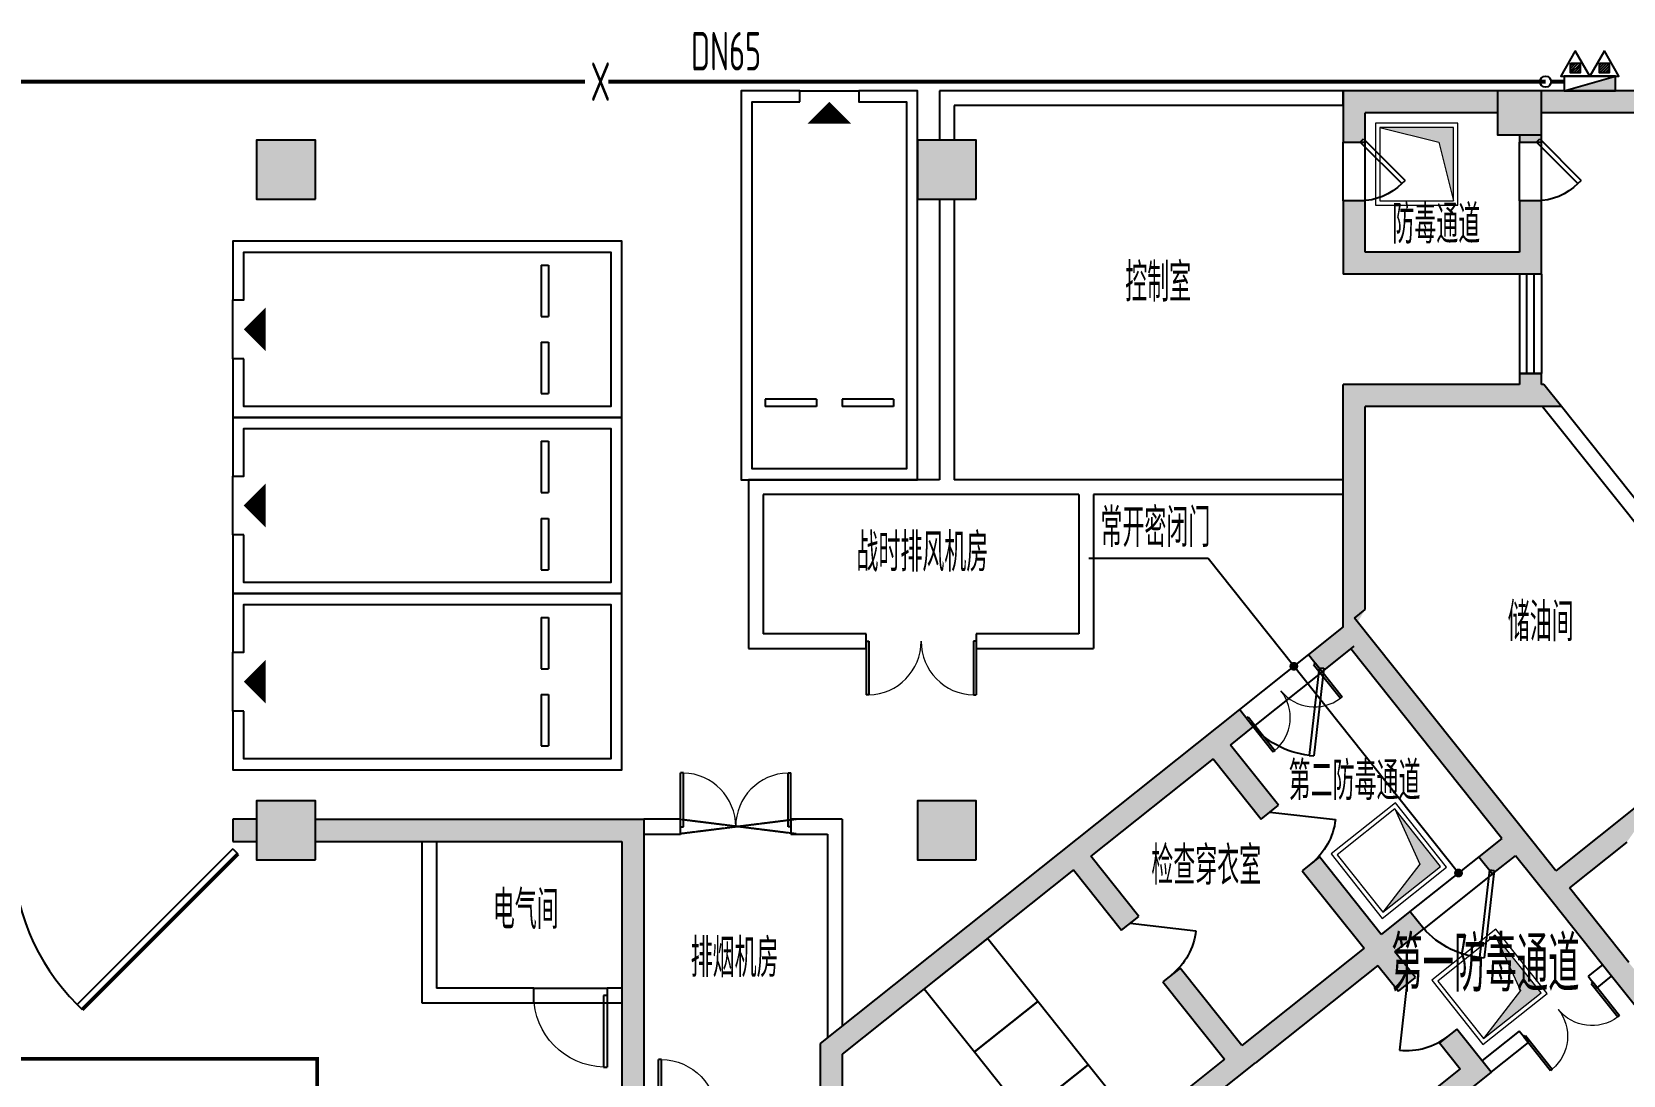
# Model space of a CAD drawing. Extents: x -2120532 to 1934524, y -1331911 to 424203.
# Drawn here: x 65279 to 86954, y -258846 to -244633 of the extents above; entities that cross this region are included whole.
import ezdxf

# ---------------------------------------------------------------- set-up
doc = ezdxf.new("R2010")
doc.units = 0
doc.header["$LTSCALE"] = 10
doc.linetypes.add('DASH', pattern=[0.35, 0.25, -0.1])
for name, color, linetype in [('00-停车位', 67, 'Continuous'), ('A-COLUMN', 8, 'Continuous'), ('A-ROOM_NAME', 23, 'Continuous'), ('A-WALL', 2, 'Continuous'), ('A-WINDOW', 8, 'Continuous'), ('DIM_LEAD', 3, 'Continuous'), ('DOOR_FIRE', 8, 'Continuous'), ('PUB_HATCH', 8, 'Continuous'), ('R_人防洗消集水坑', 32, 'Continuous'), ('W-EQUIP_消火栓', 7, 'Continuous'), ('W-EQUIP_灭火器', 7, 'Continuous'), ('W-PIPE-消防', 1, 'Continuous'), ('W-TEXT_消防', 7, 'Continuous'), ('W-VPIPE-消防', 1, 'Continuous'), ('WINDOW', 8, 'Continuous'), ('WINDOW_RF', 8, 'Continuous')]:
    doc.layers.add(name, color=color, linetype=linetype)
doc.styles.add('8B2_02', font='tssdeng.shx', dxfattribs={"width": 0.6, "bigfont": 'TSSDCHN.shx'})

# ---------------------------------------------------------------- blocks, each defined once
blk = doc.blocks.new('车位2400x5300')
at = {"layer": '00-停车位', "color": 251}
for p, q in [((-875, -1000), (-175, -1000)), ((-875, -1100), (-875, -1000)), ((-175, -1100), (-175, -1000)), ((175, -1000), (875, -1000)), ((175, -1100), (175, -1000)), ((875, -1100), (875, -1000)), ((-875, -1100), (-175, -1100)), ((175, -1100), (875, -1100)), ((400, -5300), (-400, -5300))]:
    blk.add_line(p, q, dxfattribs=at)
blk.add_lwpolyline([(400, -5150), (400, -5300), (1200, -5300), (1200, 0), (-1200, 0), (-1200, -5300), (-400, -5300), (-400, -5150), (-1050, -5150), (-1050, -150), (1050, -150), (1050, -5150), (400, -5150)], dxfattribs=at)
blk.add_lwpolyline([(0, -5150, 0, 600, 0), (0, -4850, 600, 600, 0)], format="xyseb", dxfattribs=at)
blk = doc.blocks.new('洗消坑')
at = {"layer": 'R_人防洗消集水坑', "lineweight": 15}
h = blk.add_hatch(color=8, dxfattribs=at)
h.dxf.hatch_style = 1
h.paths.add_polyline_path([(151650, -370975), (151850, -371775), (151850, -370775), (150850, -370775)])
h = blk.add_hatch(color=8, dxfattribs=at)
h.dxf.hatch_style = 1
h.paths.add_polyline_path([(151392, -380809), (150891, -381464), (151673, -380841), (151050, -380059)])
h = blk.add_hatch(color=8, dxfattribs=at)
h.dxf.hatch_style = 1
h.paths.add_polyline_path([(152763, -382530), (152262, -383185), (153044, -382562), (152421, -381780)])
at = {"layer": 'R_人防洗消集水坑', "color": 8, "lineweight": 15}
for points in [[(151910, -371835), (151910, -370715), (150790, -370715), (150790, -371835)], [(151850, -371775), (151850, -370775), (150850, -370775), (150850, -371775)], [(150881, -381549), (151758, -380851), (151060, -379975), (150184, -380672)], [(150891, -381464), (151673, -380841), (151050, -380059), (150268, -380682)], [(152252, -383269), (153128, -382572), (152430, -381696), (151554, -382393)], [(152262, -383185), (153044, -382562), (152421, -381780), (151639, -382403)]]:
    blk.add_lwpolyline(points, close=True, dxfattribs=at)
for points in [[(150850, -370775), (151650, -370975), (151850, -371775)], [(151050, -380059), (151392, -380809), (150891, -381464)], [(152421, -381780), (152763, -382530), (152262, -383185)]]:
    blk.add_lwpolyline(points, dxfattribs=at)
blk = doc.blocks.new('$DorLib2D$00000002')
for p, q in [((-0.5, 0), (-0.5, 0.4875)), ((-0.475, 0.4875), (-0.5, 0.4875)), ((-0.475, 0), (-0.475, 0.4875)), ((0.475, 0), (0.475, 0.4875)), ((0.475, 0.4875), (0.5, 0.4875)), ((0.5, 0), (0.5, 0.4875)), ((-0.5, 0), (-0.475, 0)), ((0.5, 0), (0.475, 0))]:
    blk.add_line(p, q)
at = {"lineweight": 13}
for centre, start, end in [((-0.4875, 0), 0, 88.53072), ((0.4875, 0), 91.46928, 180)]:
    blk.add_arc(centre, 0.4875, start, end, dxfattribs=at)
blk = doc.blocks.new('A$C5FEE24D3')
at = {"layer": 'DOOR_FIRE', "xscale": -1200, "yscale": -1200, "zscale": 100, "rotation": 47.99999999999827}
blk.add_blockref('$DorLib2D$00000002', (-401, -446), dxfattribs=at)
blk = doc.blocks.new('_FZH')
blk.add_lwpolyline([(-0.5, -0.5), (0.5, -0.5), (0.5, 0.5), (-0.5, 0.5)], close=True)
at = {"layer": 'PUB_HATCH'}
blk.add_solid([(-0.5, -0.5), (0.5, -0.5), (-0.5, 0.5), (0.5, 0.5)], dxfattribs=at)
blk = doc.blocks.new('$DorLib2D$00000091')
for p, q in [((-0.1464, 0.3952), (-0.1582, 0.407)), ((0.1464, 0.3952), (0.1582, 0.407)), ((-0.5, 0.0417), (-0.1464, 0.3952)), ((0.5, 0.0417), (0.1464, 0.3952)), ((-0.5, 0.0417), (-0.5118, 0.0535)), ((0.5, 0.0417), (0.5118, 0.0535))]:
    blk.add_line(p, q)
at = {"const_width": 0.00833}
for points in [[(-0.5118, 0.0535), (-0.1582, 0.407)], [(0.5118, 0.0535), (0.1582, 0.407)]]:
    blk.add_lwpolyline(points, dxfattribs=at)
for centre, start, end in [((-0.5, 0.0417), 0, 45), ((0.5, 0.0417), 135, 180)]:
    blk.add_arc(centre, 0.5, start, end)
blk = doc.blocks.new('$DorLib2D$00000114')
at = {"color": 0}
blk.add_line((0.5, 0), (-0.207, 0.707), dxfattribs=at)
blk.add_arc((0.5, 0), 1, 135, 180, dxfattribs=at)
blk = doc.blocks.new('$DorLib2D$00000081')
for p, q in [((-0.207, 0.774), (-0.169, 0.811)), ((0.5, 0.067), (-0.207, 0.774)), ((0.538, 0.104), (-0.169, 0.811)), ((0.5, 0.067), (0.538, 0.104))]:
    blk.add_line(p, q)
blk.add_arc((0.5, 0.067), 1, 135, 180)
blk = doc.blocks.new('$DorLib2D$00000079')
for p, q in [((-0.207, 0.807), (-0.151, 0.864)), ((0.557, 0.157), (-0.151, 0.864)), ((0.5, 0.1), (-0.207, 0.807)), ((0.5, 0.1), (0.557, 0.157))]:
    blk.add_line(p, q)
blk.add_arc((0.5, 0.1), 1, 135, 180)
blk = doc.blocks.new('$DorLib2D$00000001')
for p, q in [((0.45, 0.975), (0.5, 0.975)), ((0.45, 0), (0.45, 0.975)), ((0.5, 0), (0.5, 0.975)), ((0.5, 0), (0.45, 0))]:
    blk.add_line(p, q)
at = {"lineweight": 13}
blk.add_arc((0.475, 0), 0.975, 91.4693, 180, dxfattribs=at)
blk = doc.blocks.new('$WINLIB2D$00000001')
at = {"color": 0}
for points in [[(-0.5, 0.5), (-0.5, -0.5)], [(-0.5, 0.5), (0.5, 0.5)], [(0.5, -0.5), (0.5, 0.5)], [(0.5, 0.167), (-0.5, 0.167)], [(0.5, -0.167), (-0.5, -0.167)], [(-0.5, -0.5), (0.5, -0.5)]]:
    blk.add_lwpolyline(points, dxfattribs=at)
blk = doc.blocks.new('$TwtSys$00000434')
for p, q in [((-0.5, 0.5), (-0.5, -0.5)), ((-0.5, -0.5), (0.5, 0.5)), ((0.5, 0.5), (-0.5, 0.5)), ((0.5, -0.5), (0.5, 0.5)), ((-0.5, -0.5), (0.5, -0.5))]:
    blk.add_line(p, q)
blk.add_solid([(0.5, -0.5), (0.5, 0.5), (-0.5, -0.5)])
blk = doc.blocks.new('$TwtSys$00000546')
h = blk.add_hatch()
h.set_pattern_fill('ANSI31', color=256, scale=200, style=0)
h.set_pattern_definition([(45, (-38543.802, -6670.83), (-17.67767, 17.67767), [])])
h.paths.add_polyline_path([(-65, 174), (65, 174), (65, 44), (-65, 44)])
for points in [[(0, 344), (-198, 0), (198, 0)], [(-65, 174), (65, 174), (65, 44), (-65, 44)]]:
    blk.add_lwpolyline(points, close=True)

msp = doc.modelspace()

# ---------------------------------------------------------------- hatches: boundary and pattern name
at = {"layer": 'PUB_HATCH'}
for points in [[(83141.4, -245435.4), (83141.4, -246135.4), (83441.4, -246135.4), (83441.4, -245735.4)], [(85241.4, -245735.4), (85241.4, -245435.4), (83141.4, -245435.4), (83441.4, -245735.4)], [(85841.4, -245435.4), (85841.4, -245735.4), (90341.4, -245735.4), (90441.4, -245635.4), (90341.4, -245435.4)], [(85541.4, -246035.4), (85541.4, -246135.4), (85841.4, -246135.4), (85841.4, -246035.4)], [(83441.4, -247635.4), (83441.4, -246935.4), (83141.4, -246935.4), (83141.4, -247935.4)], [(85841.4, -247935.4), (85841.4, -246935.4), (85541.4, -246935.4), (85541.4, -247635.4), (85641.4, -247835.4)], [(85641.4, -247835.4), (85541.4, -247635.4), (83441.4, -247635.4), (83141.4, -247935.4), (85541.4, -247935.4)], [(85541.4, -247935.4), (85841.4, -247935.4), (85641.4, -247835.4)], [(85691.4, -249535.4), (85541.4, -249435.4), (83141.4, -249435.4), (83441.4, -249735.4), (85691.4, -249735.4)], [(83141.4, -250835.4), (83441.4, -250835.4), (83441.4, -249735.4), (83141.4, -249435.4)], [(85841.4, -249435.4), (85841.4, -249285.4), (85541.4, -249285.4), (85541.4, -249435.4), (85691.4, -249535.4)], [(85872.5, -249435.4), (85841.4, -249435.4), (85691.4, -249535.4), (85691.4, -249735.4), (86111.5, -249735.4)], [(83291.4, -252747.9), (83441.4, -252500.6), (83441.4, -250835.4), (83141.4, -250835.4), (83141.4, -252739.5)], [(83246, -253039.7), (83293.8, -252618.2), (83441.4, -252500.6), (83291.4, -252747.9), (83291.4, -253003.6)], [(85504.6, -255715.3), (85723.3, -255669), (83293.8, -252618.2), (83246, -253039.7), (85301.7, -255621.2)], [(83141.4, -252739.5), (82667.5, -253116.9), (82854.4, -253351.6), (83291.4, -253003.6), (83291.4, -252747.9)], [(81603.2, -254348), (81915.7, -254099.1), (81728.8, -253864.4), (81416.3, -254113.3), (81462.7, -254332)], [(81462.7, -254332), (81416.3, -254113.3), (79516.1, -255626.5), (79562.5, -255845.3), (79703, -255861.2), (81368.6, -254534.8)], [(81368.6, -254534.8), (82022.7, -255356.2), (82257.3, -255169.3), (81603.2, -254348), (81462.7, -254332)], [(87202.4, -255385.9), (87208.2, -255125.7), (86034.8, -256060.1), (86081.1, -256278.8), (86221.7, -256294.8), (87003.9, -255671.8)], [(68341.4, -255660.4), (68341.4, -255360.4), (68016.4, -255360.4), (68016.4, -255660.4)], [(69141.4, -255360.4), (69141.4, -255660.4), (70691.4, -255660.4), (70691.4, -255360.4)], [(70691.4, -255360.4), (70691.4, -255660.4), (73316.4, -255660.4), (73616.4, -255360.4)], [(73616.4, -255360.4), (73316.4, -255660.4), (73316.4, -257760.4), (73616.4, -257760.4)], [(79562.5, -255845.3), (79516.1, -255626.5), (76016.4, -258413.6), (76316.4, -258558.2), (79468.3, -256048.1)], [(85301.7, -255621.2), (84988.8, -255870.4), (85175.7, -256105), (85488.6, -255855.9), (85504.6, -255715.3)], [(86081.1, -256278.8), (86034.8, -256060.1), (85723.3, -255669), (85504.6, -255715.3), (85488.6, -255855.9), (85987, -256481.7)], [(79468.3, -256048.1), (80122.4, -256869.5), (80357.1, -256682.6), (79703, -255861.2), (79562.5, -255845.3)], [(83659, -256929.4), (82818, -255873.3), (82583.3, -256060.2), (83424.3, -257116.3), (83635.1, -257140.2)], [(86796.8, -257498.6), (87031.5, -257311.7), (86221.7, -256294.8), (86081.1, -256278.8), (85987, -256481.7)], [(83845.9, -257164.1), (84237, -256852.6), (84050.1, -256617.9), (83659, -256929.4), (83635.1, -257140.2)], [(83635.1, -257140.2), (83424.3, -257116.3), (81758.8, -258442.7), (81742.8, -258583.2), (81945.7, -258677.3), (83611.2, -257351)], [(83611.2, -257351), (83891.5, -257703), (84126.2, -257516.1), (83845.9, -257164.1), (83635.1, -257140.2)], [(81758.8, -258442.7), (80917.8, -257386.6), (80683.1, -257573.5), (81524.1, -258629.6), (81742.8, -258583.2)], [(88644.9, -259498.1), (88660.8, -259357.6), (87031.5, -257311.7), (86796.8, -257498.6), (88426.1, -259544.5)], [(73616.4, -257760.4), (73316.4, -257760.4), (73316.4, -259410.4), (73616.4, -259410.4)], [(85154.1, -258806.8), (84686.9, -258220.1), (84452.2, -258407), (84732.5, -258759)], [(76316.4, -258558.2), (76016.4, -258413.6), (76016.4, -259410.4), (76316.4, -259410.4)], [(81524.1, -258629.6), (78629.8, -260934.5), (78816.7, -261169.2), (81945.7, -258677.3), (81742.8, -258583.2)], [(85154.1, -258806.8), (84732.5, -258759), (81525.3, -261313.1), (81649.9, -261469.6), (81829.5, -261454.4)]]:
    msp.add_hatch(color=8, dxfattribs=at).paths.add_polyline_path(points)
at = {"layer": 'W-PIPE-消防'}
for points in [[(69165.2, -258623.3), (69191.4, -258623.3), (69191.4, -258597.1)], [(69165.2, -258623.3), (69165.2, -258597.1), (69191.4, -258597.1)]]:
    msp.add_hatch(color=256, dxfattribs=at).paths.add_polyline_path(points)

# ---------------------------------------------------------------- linework, layer by layer
at = {"color": 8, "linetype": 'DASH'}
for points in [[(75695.4, -255360.4), (74095.4, -255560.4)], [(75695.4, -255560.4), (74095.4, -255360.4)]]:
    msp.add_lwpolyline(points, dxfattribs=at)
at = {"color": 8}
for points in [[(78980.2, -257843), (78295, -256982.6), (77434.5, -257667.8), (78119.7, -258528.3)], [(79665.5, -258703.5), (78980.2, -257843), (78119.7, -258528.3), (78805, -259388.8)], [(80350.7, -259564), (79665.5, -258703.5), (78805, -259388.8), (79490.2, -260249.2)]]:
    msp.add_lwpolyline(points, close=True, dxfattribs=at)
at = {"layer": 'A-WALL', "color": 8}
for p, q in [((83141.4, -245435.4), (77641.4, -245435.4)), ((77641.4, -245435.4), (77641.4, -246110.4)), ((83141.4, -245435.4), (83141.4, -246135.4)), ((83141.4, -245635.4), (83141.4, -245435.4)), ((85241.4, -245435.4), (83141.4, -245435.4)), ((90341.4, -245435.4), (85841.4, -245435.4)), ((83141.4, -245635.4), (77841.4, -245635.4)), ((77841.4, -245635.4), (77841.4, -246110.4)), ((83441.4, -246135.4), (83441.4, -245735.4)), ((85241.4, -245735.4), (83441.4, -245735.4)), ((90341.4, -245735.4), (85841.4, -245735.4)), ((83141.4, -246135.4), (83441.4, -246135.4)), ((85541.4, -246035.4), (85541.4, -246135.4)), ((85541.4, -246135.4), (85841.4, -246135.4)), ((85841.4, -246135.4), (85841.4, -246035.4)), ((77641.4, -246910.4), (77641.4, -250735.4)), ((77841.4, -246910.4), (77841.4, -250735.4)), ((83441.4, -246935.4), (83141.4, -246935.4)), ((83141.4, -246935.4), (83141.4, -247935.4)), ((83441.4, -247635.4), (83441.4, -246935.4)), ((85841.4, -246935.4), (85541.4, -246935.4)), ((85541.4, -246935.4), (85541.4, -247635.4)), ((85841.4, -247935.4), (85841.4, -246935.4)), ((85541.4, -247635.4), (83441.4, -247635.4)), ((85541.4, -247935.4), (83141.4, -247935.4)), ((85841.4, -247935.4), (85541.4, -247935.4)), ((85541.4, -249435.4), (83141.4, -249435.4)), ((83141.4, -250835.4), (83141.4, -249435.4)), ((85841.4, -249285.4), (85541.4, -249285.4)), ((85541.4, -249285.4), (85541.4, -249435.4)), ((85841.4, -249435.4), (85841.4, -249285.4)), ((85872.5, -249435.4), (85841.4, -249435.4)), ((86111.5, -249735.4), (85872.5, -249435.4)), ((85691.4, -249735.4), (83441.4, -249735.4)), ((83441.4, -250835.4), (83441.4, -249735.4)), ((86111.5, -249735.4), (85691.4, -249735.4)), ((85855.8, -249735.4), (88259.8, -252754.1)), ((88416.2, -252629.5), (86111.5, -249735.4)), ((77641.4, -250735.4), (75041.4, -250735.4)), ((75041.4, -250735.4), (75041.4, -253035.4)), ((79641.4, -250735.4), (77841.4, -250735.4)), ((83141.4, -250735.4), (79641.4, -250735.4)), ((77741.4, -250935.4), (75241.4, -250935.4)), ((75241.4, -250935.4), (75241.4, -252835.4)), ((79541.4, -250935.4), (77741.4, -250935.4)), ((79541.4, -250935.4), (79541.4, -252835.4)), ((83141.4, -250935.4), (79741.4, -250935.4)), ((79741.4, -250935.4), (79741.4, -253035.4)), ((83141.4, -252739.5), (83141.4, -250835.4)), ((83441.4, -252500.6), (83441.4, -250835.4)), ((83293.8, -252618.2), (83441.4, -252500.6)), ((85723.3, -255669), (83293.8, -252618.2)), ((76641.4, -252835.4), (75241.4, -252835.4)), ((76641.4, -253035.4), (76641.4, -252835.4)), ((79541.4, -252835.4), (78141.4, -252835.4)), ((78141.4, -252835.4), (78141.4, -253035.4)), ((83141.4, -252739.5), (82667.5, -253116.9)), ((75041.4, -253035.4), (76641.4, -253035.4)), ((78141.4, -253035.4), (79741.4, -253035.4)), ((82667.5, -253116.9), (82854.4, -253351.6)), ((82854.4, -253351.6), (83291.4, -253003.6)), ((83246, -253039.7), (83291.4, -253003.6)), ((85301.7, -255621.2), (83246, -253039.7)), ((81728.8, -253864.4), (81416.3, -254113.3)), ((81915.7, -254099.1), (81728.8, -253864.4)), ((81416.3, -254113.3), (79516.1, -255626.5)), ((81603.2, -254348), (81915.7, -254099.1)), ((82257.3, -255169.3), (81603.2, -254348)), ((81368.6, -254534.8), (79703, -255861.2)), ((81368.6, -254534.8), (82022.7, -255356.2)), ((82022.7, -255356.2), (82257.3, -255169.3)), ((87208.2, -255125.7), (86034.8, -256060.1)), ((68341.4, -255360.4), (68016.4, -255360.4)), ((68016.4, -255360.4), (68016.4, -255660.4)), ((69141.4, -255360.4), (70691.4, -255360.4)), ((70691.4, -255360.4), (73616.4, -255360.4)), ((73616.4, -255360.4), (73616.4, -257760.4)), ((74116.4, -255360.4), (73616.4, -255360.4)), ((73616.4, -255360.4), (73616.4, -255560.4)), ((74116.4, -255560.4), (74116.4, -255360.4)), ((76316.4, -255360.4), (75616.4, -255360.4)), ((75616.4, -255360.4), (75616.4, -255560.4)), ((76316.4, -255360.4), (76316.4, -258174.7)), ((68016.4, -255660.4), (68341.4, -255660.4)), ((69141.4, -255660.4), (70691.4, -255660.4)), ((70591.4, -255660.4), (70591.4, -257860.4)), ((70691.4, -255660.4), (73316.4, -255660.4)), ((70791.4, -255660.4), (70791.4, -257660.4)), ((73316.4, -255660.4), (73316.4, -257760.4)), ((73616.4, -255560.4), (74116.4, -255560.4)), ((75616.4, -255560.4), (76116.4, -255560.4)), ((79516.1, -255626.5), (76016.4, -258413.6)), ((76116.4, -255560.4), (76116.4, -258334)), ((85301.7, -255621.2), (84988.8, -255870.4)), ((86034.8, -256060.1), (85723.3, -255669)), ((87003.9, -255671.8), (86221.7, -256294.8)), ((80357.1, -256682.6), (79703, -255861.2)), ((82818, -255873.3), (82583.3, -256060.2)), ((83659, -256929.4), (82818, -255873.3)), ((84988.8, -255870.4), (85175.7, -256105)), ((85175.7, -256105), (85488.6, -255855.9)), ((85987, -256481.7), (85488.6, -255855.9)), ((79468.3, -256048.1), (76316.4, -258558.2)), ((79468.3, -256048.1), (80122.4, -256869.5)), ((82583.3, -256060.2), (83424.3, -257116.3)), ((87031.5, -257311.7), (86221.7, -256294.8)), ((84050.1, -256617.9), (83659, -256929.4)), ((84237, -256852.6), (84050.1, -256617.9)), ((86796.8, -257498.6), (85987, -256481.7)), ((80122.4, -256869.5), (80357.1, -256682.6)), ((83845.9, -257164.1), (84237, -256852.6)), ((83424.3, -257116.3), (81758.8, -258442.7)), ((84126.2, -257516.1), (83845.9, -257164.1)), ((80917.8, -257386.6), (80683.1, -257573.5)), ((81758.8, -258442.7), (80917.8, -257386.6)), ((83611.2, -257351), (81945.7, -258677.3)), ((83611.2, -257351), (83891.5, -257703)), ((86672.2, -257342.1), (86476.7, -257497.9)), ((72116.4, -257660.4), (70791.4, -257660.4)), ((72116.4, -257860.4), (72116.4, -257660.4)), ((73316.4, -257660.4), (73116.4, -257660.4)), ((73116.4, -257660.4), (73116.4, -257860.4)), ((80683.1, -257573.5), (81524.1, -258629.6)), ((83891.5, -257703), (84126.2, -257516.1)), ((86476.7, -257497.9), (86601.3, -257654.3)), ((86601.3, -257654.3), (86796.8, -257498.6)), ((88426.1, -259544.5), (86796.8, -257498.6)), ((70591.4, -257860.4), (72116.4, -257860.4)), ((73116.4, -257860.4), (73316.4, -257860.4)), ((73316.4, -257760.4), (73316.4, -259410.4)), ((73616.4, -257760.4), (73616.4, -259410.4)), ((84686.9, -258220.1), (84452.2, -258407)), ((85154.1, -258806.8), (84686.9, -258220.1)), ((85538, -258245.4), (85029.5, -258650.3)), ((85662.6, -258401.9), (85538, -258245.4)), ((76016.4, -258413.6), (76016.4, -259410.4)), ((76316.4, -258558.2), (76316.4, -259410.4)), ((84452.2, -258407), (84732.5, -258759)), ((85154.1, -258806.8), (85662.6, -258401.9)), ((81524.1, -258629.6), (78629.8, -260934.5)), ((78816.7, -261169.2), (81945.7, -258677.3)), ((84732.5, -258759), (81525.3, -261313.1)), ((85154.1, -258806.8), (81829.5, -261454.4))]:
    msp.add_line(p, q, dxfattribs=at)
at = {"layer": 'DIM_LEAD', "color": 8}
for p, q in [((81299.1, -251807.5), (79676.4, -251807.5)), ((84710.9, -256091.7), (81299.1, -251807.5)), ((84710.9, -256091.7), (81299.1, -251807.5)), ((84710.9, -256091.7), (81299.1, -251807.5)), ((84710.9, -256091.7), (81299.1, -251807.5)), ((82468.2, -253275.6), (81299.1, -251807.5))]:
    msp.add_line(p, q, dxfattribs=at)
at = {"layer": 'DIM_LEAD', "color": 8, "const_width": 60}
for points in [[(82486.9, -253299.1, 1), (82449.5, -253252.1, 1)], [(84729.6, -256115.2, 1), (84692.2, -256068.2, 1)], [(84729.6, -256115.2, 1), (84692.2, -256068.2, 1)], [(84729.6, -256115.2, 1), (84692.2, -256068.2, 1)], [(84729.6, -256115.2, 1), (84692.2, -256068.2, 1)]]:
    msp.add_lwpolyline(points, format="xyb", close=True, dxfattribs=at)
at = {"layer": 'W-PIPE-消防', "ltscale": 1.5, "const_width": 52.5}
for points in [[(66820.4, -245311.2), (61725.7, -245311.2)], [(72813.8, -245311.2), (66326, -245311.2)], [(85016, -245311.2), (73133.4, -245311.2)], [(85896.1, -245311.2), (85016, -245311.2)], [(85971.1, -245311.2), (86150.1, -245311.2)], [(69165.2, -258623.3), (53895.1, -258623.3)], [(69165.2, -264363.1), (69165.2, -258623.3)]]:
    msp.add_lwpolyline(points, dxfattribs=at)
at = {"layer": 'W-VPIPE-消防'}
msp.add_circle((85896.1, -245311.2), 75, dxfattribs=at)
at = {"layer": 'WINDOW', "color": 8}
for p, q in [((72116.4, -257660.4), (73116.4, -257660.4)), ((72116.4, -257860.4), (73116.4, -257860.4))]:
    msp.add_line(p, q, dxfattribs=at)
at = {"layer": 'WINDOW_RF', "color": 8}
for p, q in [((83141.4, -246935.4), (83141.4, -246135.4)), ((83441.4, -246935.4), (83441.4, -246135.4)), ((85541.4, -246935.4), (85541.4, -246135.4)), ((85841.4, -246935.4), (85841.4, -246135.4)), ((82667.5, -253116.9), (81728.8, -253864.4)), ((82854.4, -253351.6), (81915.7, -254099.1)), ((84988.8, -255870.4), (84050.1, -256617.9)), ((85175.7, -256105), (84237, -256852.6))]:
    msp.add_line(p, q, dxfattribs=at)

# ---------------------------------------------------------------- block references
at = {"color": 8}
msp.add_blockref('洗消坑', (-67208.6, 124839.6), dxfattribs=at)
at = {"color": 8, "rotation": 350.5325870243523}
msp.add_blockref('A$C5FEE24D3', (82761, -253234.2), dxfattribs=at)
at = {"layer": '00-停车位', "color": 8}
for p, rotation in [((76141.4, -250735.4), 180), ((73316.4, -248685.4), 270), ((73316.4, -251085.4), 270), ((73316.4, -253485.4), 270)]:
    msp.add_blockref('车位2400x5300', p, dxfattribs=dict(at, rotation=rotation))
at = {"layer": 'A-COLUMN', "color": 8, "rotation": 90}
for p, xscale, yscale, zscale in [((85541.4, -245735.4), 600, 600, 600), ((68741.4, -246510.4), 800, 800, 800), ((77741.4, -246510.4), 800, 800, 800), ((68741.4, -255510.4), 800, 800, 800), ((77741.4, -255510.4), 800, 800, 800)]:
    msp.add_blockref('_FZH', p, dxfattribs=dict(at, xscale=xscale, yscale=yscale, zscale=zscale))
at = {"layer": 'A-WINDOW', "color": 8, "xscale": 900, "zscale": 300}
for p, yscale, rotation in [((82420.3, -255614.8), -900, 128.5325870243769), ((80520.1, -257128), -900, 128.5325870243769), ((84289.2, -257961.5), 900, 128.5325870243748)]:
    msp.add_blockref('$DorLib2D$00000114', p, dxfattribs=dict(at, yscale=yscale, rotation=rotation))
at = {"layer": 'DOOR_FIRE', "color": 8, "zscale": 200}
for p, xscale, yscale, rotation in [((77391.4, -252935.4), 1500, 1500, 180), ((86069.6, -257949.9), -1200, 1200, 218.5325870243518)]:
    msp.add_blockref('$DorLib2D$00000002', p, dxfattribs=dict(at, xscale=xscale, yscale=yscale, rotation=rotation))
for name, p, xscale, yscale in [('$DorLib2D$00000002', (74866.4, -255460.4), 1500, 1500), ('$DorLib2D$00000001', (74216.4, -259410.4), -800, 800)]:
    msp.add_blockref(name, p, dxfattribs=dict(at, xscale=xscale, yscale=yscale))
at = {"layer": 'W-EQUIP_消火栓', "xscale": 700, "yscale": 200, "zscale": 700}
msp.add_blockref('$TwtSys$00000434', (86500.1, -245335.4), dxfattribs=at)
at = {"layer": 'W-EQUIP_灭火器'}
for p in [(86301.7, -245235.4), (86698.5, -245235.4)]:
    msp.add_blockref('$TwtSys$00000546', p, dxfattribs=at)
at = {"layer": 'WINDOW', "color": 8}
for name, p, xscale, yscale, zscale, rotation in [('$WINLIB2D$00000001', (85691.4, -248610.4), -1350, -300, -1350, 90), ('$DorLib2D$00000001', (72616.4, -257760.4), 1000, -1000, 1000, 359.9999999954806)]:
    msp.add_blockref(name, p, dxfattribs=dict(at, xscale=xscale, yscale=yscale, zscale=zscale, rotation=rotation))
at = {"layer": 'WINDOW_RF', "color": 8, "lineweight": 15, "xscale": 800, "yscale": -800, "zscale": 300, "rotation": 90}
for p in [(83291.4, -246535.4), (85691.4, -246535.4)]:
    msp.add_blockref('$DorLib2D$00000079', p, dxfattribs=at)
at = {"layer": 'WINDOW_RF', "color": 8, "xscale": -1200, "yscale": 1200, "zscale": 300}
for p, rotation in [((82291.6, -253608), 218.5325870243523), ((84612.9, -256361.5), 218.53258702435)]:
    msp.add_blockref('$DorLib2D$00000081', p, dxfattribs=dict(at, rotation=rotation))
at = {"layer": 'WINDOW_RF', "color": 8, "xscale": -6000, "yscale": -6000, "zscale": 300}
msp.add_blockref('$DorLib2D$00000091', (65016.4, -255510.4), dxfattribs=at)

# ---------------------------------------------------------------- texts
at = {"layer": 'A-ROOM_NAME', "color": 8, "style": '8B2_02', "width": 0.6}
for s, height, p in [('防毒通道', 525, (83809.4, -247517.4)), ('控制室', 525, (80171.5, -248309.5)), ('战时排风机房', 525, (76510.8, -251985.9)), ('储油间', 525, (85381.5, -252935.2)), ('第二防毒通道', 525, (82397.5, -255098.3)), ('检查穿衣室', 525, (80527.3, -256253.1)), ('电气间', 525, (71557.9, -256855.1)), ('排烟机房', 525, (74253.2, -257510.5)), ('第一防毒通道', 750, (83794.2, -257706.8))]:
    msp.add_text(s, height=height, dxfattribs=at).set_placement(p)
at = {"layer": 'DIM_LEAD', "color": 8, "style": '8B2_02', "width": 0.6}
msp.add_text('常开密闭门', height=525, dxfattribs=at).set_placement((79833.9, -251650))
at = {"layer": 'W-TEXT_消防', "style": '8B2_02', "width": 0.6}
for s, p in [('DN65', (74258.8, -245159.4)), ('X', (72888.8, -245573.7))]:
    msp.add_text(s, height=525, dxfattribs=at).set_placement(p)

doc.saveas('drawing.dxf')
